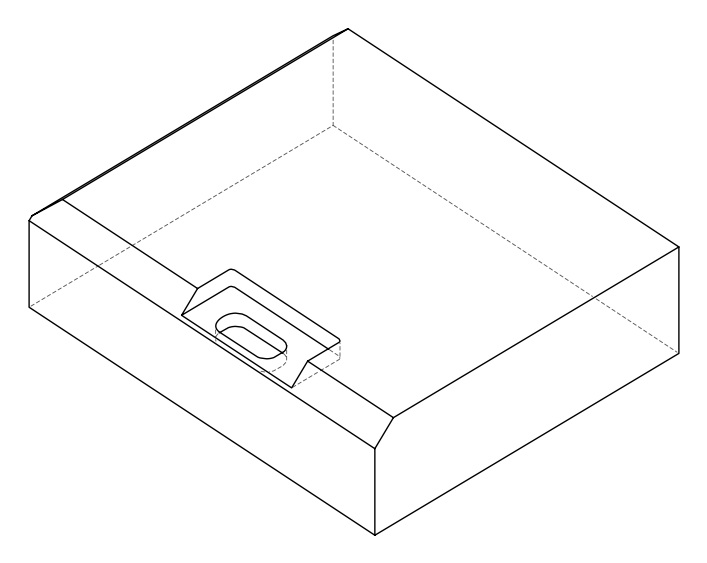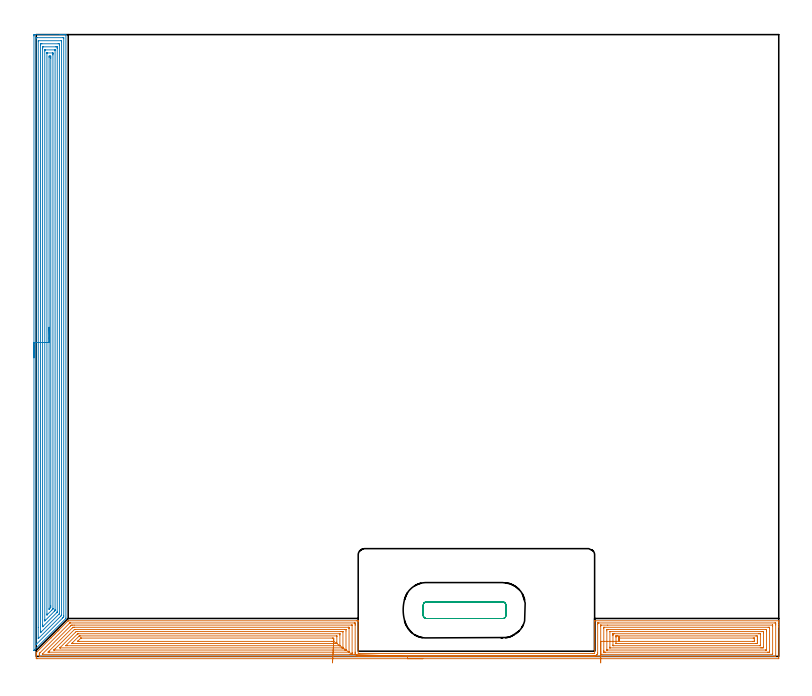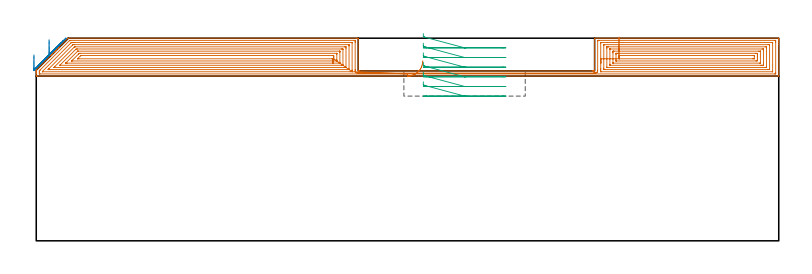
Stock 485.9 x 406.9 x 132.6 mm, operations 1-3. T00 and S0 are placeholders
(PLAN: 4 operations, 2 tool changes, 105.2 min)
(1 AREA_MILL | FG_CHAMFER_SURFACE | UGT0205_001 | 26.66 min | 137637 mm3)
(2 AREA_MILL_1 | FG_CHAMFER_SURFACE_1 | UGT0205_001 | 25.42 min | 85065 mm3)
(3 MILL_RECTANGULAR_POCKET | POCKET_RECTANGULAR_STRAIGHT | UGT0201_109 | Follow Part, ap 6.35, ae 75% | 2.41 min | 102032 mm3)
(4 MILL_SLOT | SLOT_PARTIAL_RECTANGULAR | NXT0201_009 | Follow Part, ap 2, ae 75% | 50.68 min | 140658 mm3)
(TOOL UGT0205_001 | Chamfer Mill 20 x 3 x 45 deg. | D20 FL50 Z2)
(TOOL UGT0201_109 | End Mill 25.4 mm | D25.4 FL25 Z2)
(TOOL NXT0201_009 | ENDMILL 8mm [2P460-0800-NA 1630] | D8 FL26 Z6)
(OP 1 AREA_MILL)
G17 G21 G94 G90
T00 M6
G54
G17 G0 G90 X252.95 Y-1.5 S1061 M3
G43 Z142.6 H0
Z117.8
G94 G1 X252.912 Z116.928 F250.
X252.798 Z116.064
X252.609 Z115.212
X252.347 Z114.38
X252.013 Z113.574
X251.61 Z112.8
X251.142 Z112.064
X250.61 Z111.372
X250.021 Z110.729
X249.378 Z110.14
X248.686 Z109.608
X247.95 Z109.14
X247.176 Z108.737
X246.37 Z108.403
X245.538 Z108.141
X244.687 Z107.952
X243.822 Z107.838
X242.95 Z107.8
X0.63
X0.153 Y-1.494 Z107.802
X0.009 Y-1.491 Z107.805
X0. Y-1.024 Z108.271
Y0.382 Z109.679
Y0.743 Z110.038
Y1.464 Z110.763
Y2.068 Z111.367
Y2.15 Z111.449
X0.01 Y2.408 Z111.704
X0.259 Y2.66 Z111.958
X9.697 Y12.097 Z121.397
X9.823 Y12.225 Z121.522
X9.869 Y12.27 Z121.568
X10.549 Y12.949 Z122.249
X10.707 Y13.108 Z122.405
X10.764 Y13.165 Z122.462
X11.401 Y13.801 Z123.101
X11.59 Y13.991 Z123.288
X12.254 Y14.654 Z123.954
X12.473 Y14.875 Z124.171
X13.105 Y15.505 Z124.805
X13.148 Y15.548 Z124.848
X13.356 Y15.758 Z125.054
X13.957 Y16.357 Z125.657
X14.042 Y16.443 Z125.742
X14.239 Y16.641 Z125.937
X14.34 Y16.741 Z126.04
X14.434 Y16.835 Z126.134
X14.533 Y16.935 Z126.231
X14.638 Y17.039 Z126.338
X14.725 Y17.126 Z126.425
X14.828 Y17.23 Z126.526
X20.864 Y23.265 Z132.562
X20.876 Y23.275 Z132.572
X20.904 Y23.297 Z132.586
X21.195 Y23.3 Z132.6
X209.866
X210.691 Y23.293 Z132.592
X210.693 Y23.268 Z132.567
X210.7 Y22.856 Z132.155
Y1.9 Z111.2
X210.93
X211.256 Y1.905 Z111.195
X211.281 Y1.907 Z111.193
X211.311 Y1.902 Z111.198
X211.319 Z111.197
X211.361 Y1.904 Z111.192
X211.364 Y1.903 Z111.19
X211.367 Y1.9 Z111.191
X211.409 Z111.2
X211.464
X211.483
X211.486 Y1.903 Z111.195
X211.49 Y1.908 Z111.188
X211.551 Y1.901 Z111.194
X211.585
X211.654 Y1.9 Z111.2
X364.332
X364.422 Y1.908 Z111.186
X364.427 Y1.907 Z111.189
X364.45 Y1.9 Z111.2
X364.493
X364.497 Y1.903 Z111.196
X364.501 Y1.906 Z111.192
X364.507 Y1.903 Z111.195
X364.515 Y1.9 Z111.2
X364.549
X364.557 Y1.906 Z111.193
X364.593 Y1.9 Z111.2
X365.312 Y1.901 Z111.199
X365.4 Z111.2
X365.401 Y23.301 Z132.598
X365.404 Y23.302
X365.452 Y23.3 Z132.6
X485.718
X485.891 Y23.297 Z132.588
X485.893 Y23.286 Z132.578
X485.9 Y22.911 Z132.211
Y22.661 Z131.961
Y21.94 Z131.235
Y20.697 Z129.994
Y19.291 Z128.586
Y-1.024 Z108.274
X485.898 Y-1.287 Z108.01
X485.89 Y-1.492 Z107.806
X485.683 Y-1.499 Z107.799
X242.95 Y-1.5 Z107.8
Y-0.086 Z109.214
X2.418 Y-0.085 Z109.215
X2.362
X2.029 Y-0.079 Z109.221
X2.01 Y0.029 Z109.329
X2.003 Y0.269 Z109.569
X2.001 Y0.743 Z110.043
X2. Y1.155 Z110.455
X2.003 Y1.626 Z110.926
X2.007 Y1.832 Z111.132
X2.01 Y1.934 Z111.234
X2.051 Y1.989 Z111.289
X2.418 Y2.368 Z111.668
X2.489 Y2.439 Z111.739
X21.596 Y21.545 Z130.845
X21.762 Y21.709 Z131.009
X21.897 Y21.838 Z131.138
X21.938 Y21.877 Z131.177
X21.986 Y21.88 Z131.18
X22.09 Y21.884 Z131.184
X22.146 Y21.885 Z131.185
X208.133
X208.507 Y21.881 Z131.181
X208.684 Y21.879 Z131.179
X208.69 Y21.776 Z131.076
X208.698 Y21.327 Z130.627
X208.699 Y21.057 Z130.357
X208.7 Y20.442 Z129.742
Y2.777 Z112.077
X208.703 Y2.509 Z111.809
X208.71 Y1.884 Z111.184
X208.748 Y1.626 Z110.926
X208.81 Y1.459 Z110.759
X208.88 Y1.331 Z110.631
X208.972 Y1.201 Z110.501
X209.205 Y0.971 Z110.271
X209.346 Y0.869 Z110.169
X209.566 Y0.743 Z110.043
X209.866 Y0.622 Z109.922
X210.038 Y0.572 Z109.872
X210.344 Y0.516 Z109.816
X210.567 Y0.496 Z109.796
X210.76 Y0.491 Z109.791
X211.019 Y0.487 Z109.787
X211.49 Y0.485 Z109.785
X211.654
X216.329 Y0.486 Z109.786
X364.557 Y0.485 Z109.785
X364.817 Y0.486 Z109.786
X365.288 Y0.49 Z109.79
X365.452 Y0.493 Z109.793
X365.69 Y0.508 Z109.808
X365.932 Y0.544 Z109.844
X366.265 Y0.633 Z109.933
X366.346 Y0.659 Z109.959
X366.406 Y0.684 Z109.984
X366.534 Y0.743 Z110.043
X366.85 Y0.937 Z110.237
X366.956 Y1.023 Z110.323
X367.047 Y1.111 Z110.411
X367.24 Y1.36 Z110.66
X367.325 Y1.542 Z110.842
X367.352 Y1.626 Z110.926
X367.386 Y1.809 Z111.109
X367.391 Y1.989 Z111.289
X367.399 Y2.352 Z111.652
X367.401 Y21.057 Z130.357
X367.405 Y21.778 Z131.078
X367.41 Y21.879 Z131.179
X367.505 Y21.881 Z131.181
X367.715 Y21.884 Z131.184
X368.134 Y21.886 Z131.186
X368.189
X483.482 Y21.885 Z131.185
X483.538
X483.871 Y21.879 Z131.179
X483.89 Y21.771 Z131.071
X483.897 Y21.531 Z130.831
X483.899 Y21.057 Z130.357
X483.9 Y20.644 Z129.944
X483.899 Y0.743 Z110.043
X483.897 Y0.333 Z109.633
X483.89 Y-0.076 Z109.224
X483.482 Y-0.084 Z109.216
X483.426 Y-0.085 Z109.215
X242.95 Y-0.086 Z109.214
X206.761 Y1.335 Z110.635
X206.69 Y1.332 Z110.632
X206.589 Y1.33 Z110.63
X205.395 Y1.328 Z110.628
X4.206 Y1.329 Z110.629
X4.106 Y1.33 Z110.63
X4.027 Y1.333 Z110.633
X4.01 Y1.335 Z110.635
X4.008 Y1.365 Z110.665
X4.009 Y1.422 Z110.722
X4.017 Y1.506 Z110.806
X4.088 Y1.585 Z110.885
X4.126 Y1.626 Z110.926
X22.384 Y19.884 Z129.184
X22.677 Y20.174 Z129.474
X22.833 Y20.323 Z129.623
X22.984 Y20.464 Z129.764
X23.579 Y20.469 Z129.769
X24.772 Y20.472 Z129.772
X206.289 Y20.471 Z129.771
X206.59 Y20.468 Z129.768
X206.675 Y20.465 Z129.765
X206.69 Y20.464 Z129.764
X206.693 Y20.451 Z129.751
X206.697 Y20.417 Z129.717
X206.699 Y20.309 Z129.609
X206.7 Y20.174 Z129.474
X206.701 Y2.509 Z111.809
X206.703 Y2.1 Z111.4
X206.71 Y1.865 Z111.165
X206.761 Y1.335 Z110.635
X204.69 Y2.764 Z112.064
X204.679 Y2.749 Z112.049
X204.664 Y2.748 Z112.048
X204.501 Y2.745 Z112.045
X204.264 Y2.743 Z112.043
X8.677
X8.44 Y2.744 Z112.044
X7.93 Y2.748 Z112.048
X7.783 Y2.75 Z112.05
X7.766 Y2.806 Z112.106
X7.783 Y2.829 Z112.129
X8.064 Y3.115 Z112.415
X8.341 Y3.393 Z112.693
X23.616 Y18.666 Z127.966
X23.878 Y18.925 Z128.225
X24.005 Y19.044 Z128.344
X24.121 Y19.051 Z128.351
X24.772 Y19.056 Z128.356
X25.009 Y19.057 Z128.357
X204.501
X204.595 Y19.056 Z128.356
X204.652 Y19.054 Z128.354
X204.681 Y19.051 Z128.351
X204.69 Y19.047 Z128.347
X204.692 Y18.998 Z128.298
X204.698 Y18.604 Z127.904
X204.7 Y18.407 Z127.707
Y18.211 Z127.511
Y3.196 Z112.496
X204.698 Y2.999 Z112.299
X204.69 Y2.764 Z112.064
X202.691 Y4.174 Z113.474
X202.299 Y4.163 Z113.463
X202.059 Y4.158 Z113.458
X201.938 Y4.157 Z113.457
X11.893 Y4.158 Z113.458
X11.732 Y4.16 Z113.46
X11.606 Y4.164 Z113.464
X11.576 Y4.169 Z113.469
X11.584 Y4.178 Z113.478
X11.676 Y4.276 Z113.576
X11.962 Y4.564 Z113.864
X12.254 Y4.856 Z114.156
X24.848 Y17.45 Z126.75
X24.924 Y17.524 Z126.824
X25.009 Y17.603 Z126.903
X25.043 Y17.634 Z126.934
X25.185 Y17.638 Z126.938
X25.426 Y17.642 Z126.942
X25.546 Y17.643 Z126.943
X201.818
X202.596 Y17.639 Z126.939
X202.643 Y17.636 Z126.936
X202.697 Y17.539 Z126.839
X202.699 Y17.524 Z126.824
X202.7 Y16.653 Z125.953
X202.699 Y4.276 Z113.576
X202.691 Y4.174 Z113.474
X200.686 Y5.578 Z114.878
X200.665 Y5.576 Z114.876
X200.505 Y5.573 Z114.873
X200.03 Y5.571 Z114.871
X199.613
X15.83
X15.715 Y5.572 Z114.872
X15.59 Y5.575 Z114.875
X15.484 Y5.578 Z114.878
X15.445 Y5.586 Z114.886
X15.496 Y5.64 Z114.94
X15.674 Y5.823 Z115.123
X15.83 Y5.983 Z115.283
X25.666 Y15.818 Z125.118
X26.09 Y16.223 Z125.523
X26.561 Y16.226 Z125.526
X26.979 Y16.228 Z125.528
X199.553 Y16.229 Z125.529
X200.03 Y16.228 Z125.528
X200.451 Y16.225 Z125.525
X200.653 Y16.222 Z125.522
X200.69 Y16.213 Z125.513
X200.694 Y16.138 Z125.438
X200.699 Y15.98 Z125.28
X200.7 Y6.042 Z115.342
X200.698 Y5.711 Z115.011
X200.695 Y5.629 Z114.929
X200.69 Y5.589 Z114.889
X200.686 Y5.578 Z114.878
X198.688 Y6.991 Z116.291
X198.683 Y6.989 Z116.289
X198.658 Y6.987 Z116.287
X198.241 Y6.985 Z116.285
X198.181
X20.241
X19.864 Y6.986 Z116.286
X19.407 Y6.99 Z116.29
X19.339 Y6.992 Z116.292
X19.309 Y7.002 Z116.302
X19.317 Y7.014 Z116.314
X19.336 Y7.036 Z116.336
X19.407 Y7.11 Z116.41
X26.869 Y14.57 Z123.87
X27.066 Y14.764 Z124.064
X27.103 Y14.795 Z124.095
X27.121 Y14.808 Z124.108
X27.143 Y14.81 Z124.11
X27.246 Y14.813 Z124.113
X27.455 Y14.815 Z124.115
X27.515
X198.303 Y14.814 Z124.114
X198.644 Y14.809 Z124.109
X198.68 Y14.808 Z124.108
X198.69 Y14.787 Z124.087
X198.696 Y14.742 Z124.042
X198.698 Y14.699 Z123.999
X198.7 Y14.422 Z123.722
Y13.991 Z123.291
X198.699 Y7.205 Z116.505
X198.697 Y7.084 Z116.384
X198.691 Y7.004 Z116.304
X198.688 Y6.991 Z116.291
X196.686 Y8.406 Z117.706
X196.674 Y8.404 Z117.704
X196.601 Y8.401 Z117.701
X196.453 Y8.4 Z117.7
X23.878
X23.279 Y8.401 Z117.701
X23.233 Y8.402 Z117.702
X23.201 Y8.406 Z117.706
X23.17 Y8.412 Z117.712
X23.192 Y8.44 Z117.74
X23.214 Y8.464 Z117.764
X23.439 Y8.692 Z117.992
X23.657 Y8.91 Z118.21
X27.656 Y12.909 Z122.209
X27.857 Y13.108 Z122.408
X28.105 Y13.349 Z122.649
X28.141 Y13.383 Z122.683
X28.202 Y13.393 Z122.693
X28.349 Y13.395 Z122.695
X28.948 Y13.4 Z122.7
X196.552
X196.631 Y13.399 Z122.699
X196.682 Y13.396 Z122.696
X196.689 Y13.394 Z122.694
X196.693 Y13.384 Z122.684
X196.696 Y13.352 Z122.652
X196.699 Y13.108 Z122.408
X196.7 Y12.864 Z122.164
Y9.331 Z118.631
X196.699 Y8.692 Z117.992
X196.697 Y8.451 Z117.751
X196.69 Y8.415 Z117.715
X196.686 Y8.406 Z117.706
X194.665 Y9.821 Z119.121
X194.419 Y9.818 Z119.118
X193.771 Y9.814 Z119.114
X193.529
X27.886
X27.455 Y9.815 Z119.115
X27.21 Y9.817 Z119.117
X27.059 Y9.821 Z119.121
X27.032 Y9.826 Z119.126
X27.052 Y9.849 Z119.149
X27.082 Y9.884 Z119.184
X27.111 Y9.914 Z119.214
X27.261 Y10.065 Z119.365
X28.888 Y11.692 Z120.992
X29.006 Y11.81 Z121.11
X29.102 Y11.904 Z121.204
X29.169 Y11.965 Z121.265
X29.187 Y11.979 Z121.279
X29.203 Y11.982 Z121.282
X29.243 Y11.984 Z121.284
X29.485 Y11.986 Z121.286
X193.771
X194.014 Y11.985 Z121.285
X194.665 Y11.979 Z121.279
X194.699 Y11.375 Z120.675
X194.7 Y11.342 Z120.642
X194.699 Y10.425 Z119.725
X194.665 Y9.821 Z119.121
X194.629 Y9.178 Z118.532
X194.59 Y8.487 Z118.001
X194.549 Y7.752 Z117.533
X194.505 Y6.979 Z117.131
X194.46 Y6.174 Z116.798
X194.413 Y5.343 Z116.536
X194.365 Y4.492 Z116.348
X194.317 Y3.629 Z116.235
X194.268 Y2.759 Z116.197
X194.219 Y1.888 Z116.236
X194.171 Y1.025 Z116.351
X194.123 Y0.175 Z116.54
X194.076 Y-0.656 Z116.803
X194.031 Y-1.46 Z117.138
X193.988 Y-2.233 Z117.541
X193.946 Y-2.967 Z118.01
X193.908 Y-3.657 Z118.542
X193.871 Y-4.299 Z119.132
G0 Z142.6
X369.4 Y-4.323
Z119.119
G1 Y-3.68 Z118.53
Y-2.988 Z117.999
Y-2.252 Z117.53
Y-1.478 Z117.127
Y-0.672 Z116.793
Y0.16 Z116.531
Y1.012 Z116.342
Y1.877 Z116.228
Y2.748 Z116.19
Y3.62 Z116.228
Y4.485 Z116.342
Y5.336 Z116.531
Y6.168 Z116.793
Y6.974 Z117.127
Y7.748 Z117.53
Y8.484 Z117.999
Y9.176 Z118.53
Y9.819 Z119.119
Y19.806 Z129.106
X369.403 Y20.174 Z129.474
X369.408 Y20.431 Z129.731
X369.41 Y20.459 Z129.759
X369.442 Y20.465 Z129.765
X369.521 Y20.468 Z129.768
X369.622 Y20.47 Z129.77
X373.98 Y20.472 Z129.772
X481.694 Y20.471 Z129.771
X481.794 Y20.47 Z129.77
X481.873 Y20.467 Z129.767
X481.89 Y20.465 Z129.765
X481.894 Y20.435 Z129.735
X481.897 Y20.378 Z129.678
X481.899 Y20.174 Z129.474
X481.9 Y19.97 Z129.27
Y1.626 Z110.926
X481.899 Y1.424 Z110.724
X481.893 Y1.355 Z110.655
X481.89 Y1.335 Z110.635
X481.88 Y1.334 Z110.634
X481.844 Y1.331 Z110.631
X481.694 Y1.329 Z110.629
X369.922
X369.328 Y1.33 Z110.63
X369.326 Y1.331 Z110.631
X369.323 Y1.335 Z110.635
X369.369 Y1.626 Z110.926
X369.392 Y2.15 Z111.45
X369.397 Y2.509 Z111.809
X369.4 Y3.026 Z112.326
Y3.393 Z112.693
Y9.819 Z119.119
X371.4
X371.401 Y18.407 Z127.707
X371.402 Y18.713 Z128.013
X371.41 Y19.021 Z128.321
X371.412 Y19.051 Z128.351
X371.424 Y19.053 Z128.353
X371.464 Y19.055 Z128.355
X371.546 Y19.057 Z128.357
X371.711
X479.011
X479.249 Y19.056 Z128.356
X479.766 Y19.052 Z128.352
X479.883 Y19.05 Z128.35
X479.89 Y18.847 Z128.147
X479.9 Y18.413 Z127.713
Y3.398 Z112.698
X479.89 Y2.954 Z112.254
X479.879 Y2.75 Z112.05
X479.665 Y2.747 Z112.047
X479.011 Y2.743 Z112.043
X478.775
X372.369
X371.711 Y2.745 Z112.045
X371.47 Y2.747 Z112.047
X371.42 Y2.749 Z112.049
X371.41 Y2.765 Z112.065
X371.404 Y2.812 Z112.112
X371.401 Y3.393 Z112.693
X371.4 Y3.699 Z112.999
Y9.819 Z119.119
X373.4
Y16.739 Z126.039
X373.405 Y17.524 Z126.824
X373.407 Y17.615 Z126.915
X373.417 Y17.637 Z126.937
X373.44 Y17.638 Z126.938
X373.499 Y17.64 Z126.94
X374.273 Y17.643 Z126.943
X374.393
X477.343
X477.584 Y17.642 Z126.942
X477.744 Y17.64 Z126.94
X477.871 Y17.636 Z126.936
X477.891 Y17.629 Z126.929
X477.893 Y17.619 Z126.919
X477.896 Y17.524 Z126.824
X477.9 Y16.856 Z126.156
Y16.641 Z125.941
X477.899 Y4.276 Z113.576
X477.897 Y4.192 Z113.492
X477.894 Y4.172 Z113.472
X477.892 Y4.167 Z113.467
X477.864 Y4.164 Z113.464
X477.705 Y4.16 Z113.46
X477.464 Y4.157 Z113.457
X477.343
X373.499
X373.459 Y4.158 Z113.458
X373.428 Y4.161 Z113.461
X373.414 Y4.163 Z113.463
X373.41 Y4.179 Z113.479
X373.404 Y4.276 Z113.576
X373.401 Y4.373 Z113.673
X373.4 Y9.819 Z119.119
X375.4
X375.401 Y16.144 Z125.444
X375.402 Y16.192 Z125.492
X375.406 Y16.215 Z125.515
X375.409 Y16.221 Z125.521
X375.42 Y16.223 Z125.523
X375.546 Y16.227 Z125.527
X375.705 Y16.229 Z125.529
X474.958
X475.435 Y16.227 Z125.527
X475.857 Y16.224 Z125.524
X475.89 Y16.221 Z125.521
X475.896 Y16.186 Z125.486
X475.899 Y15.758 Z125.058
X475.9 Y15.298 Z124.598
X475.899 Y6.466 Z115.766
X475.897 Y6.042 Z115.342
X475.893 Y5.589 Z114.889
X475.435 Y5.578 Z114.878
X475.015 Y5.574 Z114.874
X474.54 Y5.572 Z114.872
X474.123 Y5.571 Z114.871
X375.493 Y5.572 Z114.872
X375.439 Y5.573 Z114.873
X375.416 Y5.576 Z114.876
X375.41 Y5.578 Z114.878
X375.407 Y5.59 Z114.89
X375.403 Y5.658 Z114.958
X375.4 Y5.931 Z115.231
Y6.042 Z115.342
Y9.819 Z119.119
X377.4
Y13.671 Z122.971
Y13.991 Z123.291
X377.402 Y14.552 Z123.852
X377.407 Y14.742 Z124.042
X377.41 Y14.804 Z124.104
X377.45 Y14.808 Z124.108
X377.553 Y14.81 Z124.11
X377.97 Y14.814 Z124.114
X378.031 Y14.815 Z124.115
X472.752
X473.646 Y14.814 Z124.114
X473.709 Y14.813 Z124.113
X473.843 Y14.808 Z124.108
X473.891 Y14.798 Z124.098
X473.895 Y14.771 Z124.071
X473.897 Y14.74 Z124.04
X473.9 Y14.624 Z123.924
X473.899 Y7.307 Z116.607
X473.896 Y7.14 Z116.44
X473.89 Y7.008 Z116.308
X473.885 Y6.991 Z116.291
X473.879 Y6.989 Z116.289
X473.855 Y6.987 Z116.287
X473.646 Y6.985 Z116.285
X473.586
X377.909
X377.548 Y6.988 Z116.288
X377.459 Y6.99 Z116.29
X377.42 Y6.992 Z116.292
X377.41 Y7.015 Z116.315
X377.407 Y7.1 Z116.4
X377.401 Y7.488 Z116.788
X377.4 Y9.819 Z119.119
X379.4
Y12.579 Z121.879
X379.401 Y13.108 Z122.408
X379.403 Y13.285 Z122.585
X379.408 Y13.373 Z122.673
X379.41 Y13.39 Z122.69
X379.423 Y13.394 Z122.694
X379.466 Y13.397 Z122.697
X379.758 Y13.399 Z122.699
X380.357 Y13.4 Z122.7
X380.652
X470.964
X471.566 Y13.397 Z122.697
X471.858 Y13.393 Z122.693
X471.894 Y13.108 Z122.408
X471.898 Y13.069 Z122.369
X471.9 Y12.225 Z121.525
Y11.3 Z120.6
Y10.458 Z119.758
Y9.575 Z118.875
X471.898 Y8.692 Z117.992
X471.896 Y8.654 Z117.954
X471.858 Y8.407 Z117.707
X471.258 Y8.401 Z117.701
X470.964 Y8.4 Z117.7
X379.758
X379.462 Y8.402 Z117.702
X379.424 Y8.404 Z117.704
X379.411 Y8.406 Z117.706
X379.408 Y8.418 Z117.718
X379.403 Y8.48 Z117.78
X379.401 Y8.574 Z117.874
X379.4 Y8.692 Z117.992
Y9.819 Z119.119
X381.409 Y9.868 Z119.168
X381.405 Y10.024 Z119.324
X381.401 Y10.314 Z119.614
X381.4 Y11.486 Z120.786
X381.403 Y11.631 Z120.931
X381.41 Y11.92 Z121.22
X381.414 Y11.981 Z121.281
X381.426 Y11.982 Z121.282
X381.465 Y11.984 Z121.284
X381.547 Y11.986 Z121.286
X381.788
X469.175
X469.418 Y11.985 Z121.285
X469.863 Y11.981 Z121.281
X469.883 Y11.98 Z121.28
X469.89 Y11.962 Z121.262
X469.894 Y11.898 Z121.198
X469.898 Y11.769 Z121.069
X469.9 Y11.509 Z120.809
X469.899 Y10.101 Z119.401
X469.895 Y9.922 Z119.222
X469.89 Y9.833 Z119.133
X469.887 Y9.82 Z119.12
X469.871 Y9.818 Z119.118
X469.826 Y9.816 Z119.116
X469.175 Y9.814 Z119.114
X468.934
X381.547
X381.454 Y9.815 Z119.115
X381.427 Y9.817 Z119.117
X381.418 Y9.819 Z119.119
X381.41 Y9.833 Z119.133
X381.409 Y9.868 Z119.168
X381.395 Y10.457 Z119.811
X381.382 Y10.988 Z120.503
X381.371 Y11.457 Z121.238
X381.361 Y11.859 Z122.012
X381.353 Y12.193 Z122.818
X381.347 Y12.456 Z123.65
X381.342 Y12.645 Z124.502
X381.34 Y12.758 Z125.367
X381.339 Y12.797 Z126.238
X381.34 Y12.759 Z127.11
X381.342 Y12.645 Z127.975
X381.347 Y12.456 Z128.826
X381.353 Y12.194 Z129.658
X381.361 Y11.861 Z130.464
X381.371 Y11.458 Z131.238
X381.382 Y10.99 Z131.974
X381.395 Y10.459 Z132.666
X381.409 Y9.87 Z133.31
G0 Z142.6
M5
M2
(OP 2 AREA_MILL_1)
G17 G21 G94 G90
T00 M6
G54
G17 G0 G90 X-1.5 Y195.4 S1061 M3
G43 Z142.6 H0
Z121.7
G94 G1 Y195.438 Z120.828 F250.
Y195.552 Z119.964
Y195.741 Z119.112
Y196.003 Z118.28
Y196.337 Z117.474
Y196.74 Z116.7
Y197.208 Z115.964
Y197.739 Z115.272
Y198.329 Z114.629
Y198.972 Z114.04
Y199.664 Z113.508
Y200.4 Z113.04
Y201.174 Z112.637
Y201.98 Z112.303
Y202.812 Z112.041
Y203.663 Z111.852
Y204.528 Z111.738
Y205.4 Z111.7
Y406.017
X-1.498 Y406.289 Z111.702
X-1.492 Y406.893 Z111.706
X-1.486 Y406.896 Z111.711
X-0.879 Y406.9 Z112.318
X15.487 Z128.682
X16.098 Z129.293
X16.663 Z129.86
X16.992 Z130.188
X17.556 Z130.753
X17.886 Z131.081
X18.544 Z131.743
X18.943 Z132.142
X19.339 Y406.893 Z132.53
X19.398 Y406.89 Z132.588
X19.4 Y406.735 Z132.6
Y25.046
X19.398 Y24.805 Z132.587
X19.243 Y24.642 Z132.442
X-1.186 Y4.213 Z112.012
X-1.326 Y4.072 Z111.87
X-1.486 Y3.916 Z111.711
X-1.495 Y3.915 Z111.703
X-1.499 Y3.916 Z111.699
X-1.5 Y205.4 Z111.7
X-0.086 Z113.114
X-0.085 Y404.603 Z113.115
X-0.083 Y404.703 Z113.117
X-0.078 Y404.89 Z113.122
X0.014 Y404.892 Z113.214
X0.512 Y404.899 Z113.712
X17.489 Y404.9 Z130.689
X17.886 Y404.896 Z131.086
X17.942 Y404.894 Z131.142
X17.971 Y404.891 Z131.171
X17.979 Y404.803 Z131.179
X17.984 Y404.604 Z131.184
X17.985 Y404.503 Z131.185
Y26.732
X17.981 Y25.939 Z131.181
X17.98 Y25.845 Z131.18
X17.886 Y25.745 Z131.086
X17.539 Y25.392 Z130.739
X17.196 Y25.046 Z130.396
X17.094 Y24.944 Z130.294
X0.232 Y8.082 Z113.432
X0.121 Y7.975 Z113.321
X0.014 Y7.875 Z113.214
X-0.079 Y7.799 Z113.121
X-0.083 Y7.982 Z113.117
X-0.085 Y8.082 Z113.115
X-0.086 Y205.4 Z113.114
X1.328 Z114.528
X1.329 Y402.297 Z114.529
X1.33 Y402.718 Z114.53
X1.333 Y402.835 Z114.533
X1.335 Y402.885 Z114.535
X1.437 Y402.891 Z114.637
X1.62 Y402.899 Z114.82
X16.281 Y402.9 Z129.481
X16.402 Y402.898 Z129.602
X16.499 Y402.895 Z129.699
X16.56 Y402.89 Z129.76
X16.565 Y402.873 Z129.765
X16.567 Y402.718 Z129.767
X16.571 Y402.246 Z129.771
Y27.252
X16.57 Y27.042 Z129.77
X16.567 Y26.937 Z129.767
X16.565 Y26.889 Z129.765
X16.523 Y26.832 Z129.723
X16.314 Y26.616 Z129.514
X16.098 Y26.398 Z129.298
X15.869 Y26.168 Z129.069
X1.578 Y11.877 Z114.778
X1.353 Y11.654 Z114.553
X1.345 Y11.653 Z114.545
X1.335 Y11.654 Z114.535
X1.334 Y11.681 Z114.534
X1.329 Y12.125 Z114.529
X1.328 Y19.031 Z114.528
Y205.4
X2.743 Z115.943
Y400.039
X2.75 Y400.877 Z115.95
X3.589 Y400.899 Z116.789
X3.621 Y400.9 Z116.821
X14.344 Y400.899 Z127.544
X15.15 Y400.876 Z128.35
X15.157 Y400.087 Z128.357
Y400.039
Y28.195
X15.155 Y27.984 Z128.355
X15.152 Y27.932 Z128.352
X15.15 Y27.91 Z128.35
X15.139 Y27.896 Z128.339
X15.089 Y27.841 Z128.289
X14.976 Y27.725 Z128.176
X3.286 Y16.035 Z116.486
X3.031 Y15.782 Z116.231
X2.775 Y15.533 Z115.975
X2.753 Y15.513 Z115.953
X2.75 Y15.567 Z115.95
X2.746 Y15.734 Z115.946
X2.743 Y16.07 Z115.943
Y16.118
Y205.4
X4.157 Z117.357
Y397.686
X4.159 Y398.254 Z117.359
X4.161 Y398.575 Z117.361
X4.166 Y398.89 Z117.366
X4.482 Y398.896 Z117.682
X4.73 Y398.899 Z117.93
X12.771 Y398.9 Z125.971
X13.418 Y398.899 Z126.618
X13.668 Y398.896 Z126.868
X13.723 Y398.89 Z126.923
X13.736 Y398.874 Z126.936
X13.738 Y398.826 Z126.938
X13.742 Y398.254 Z126.942
X13.743 Y397.929 Z126.943
X13.742 Y29.186 Z126.942
X13.74 Y29.043 Z126.94
X13.737 Y28.974 Z126.937
X13.734 Y28.944 Z126.934
X13.713 Y28.921 Z126.913
X13.42 Y28.618 Z126.62
X4.487 Y19.685 Z117.687
X4.164 Y19.383 Z117.364
X4.16 Y19.689 Z117.36
X4.158 Y20.013 Z117.358
X4.157 Y20.582 Z117.357
Y20.907
Y205.4
X5.571 Z118.771
X5.572 Y396.272 Z118.772
X5.573 Y396.468 Z118.773
X5.578 Y396.816 Z118.778
X5.584 Y396.89 Z118.784
X5.693 Y396.895 Z118.893
X5.838 Y396.899 Z119.038
X12.092 Z125.292
X12.274 Y396.895 Z125.474
X12.313 Y396.89 Z125.513
X12.322 Y396.887 Z125.522
X12.325 Y396.873 Z125.525
X12.327 Y396.832 Z125.527
X12.329 Y396.663 Z125.529
Y396.468
X12.328 Y30.599 Z125.528
X12.327 Y30.403 Z125.527
X12.322 Y30.055 Z125.522
X12.316 Y29.976 Z125.516
X12.271 Y29.926 Z125.471
X12.191 Y29.843 Z125.391
X11.863 Y29.51 Z125.063
X11.747 Y29.394 Z124.947
X5.941 Y23.589 Z119.141
X5.609 Y23.26 Z118.809
X5.6 Y23.259 Z118.8
X5.578 Y23.26 Z118.778
X5.577 Y23.348 Z118.777
X5.572 Y23.957 Z118.772
X5.571 Y205.4 Z118.771
X6.985 Z120.185
X6.986 Y394.682 Z120.186
X6.987 Y394.858 Z120.187
X6.989 Y394.883 Z120.189
X6.992 Y394.89 Z120.192
X7. Y394.894 Z120.2
X7.054 Y394.898 Z120.254
X7.163 Y394.899 Z120.363
X10.737 Z123.937
X10.81 Y394.898 Z124.01
X10.868 Y394.894 Z124.068
X10.901 Y394.891 Z124.101
X10.908 Y394.858 Z124.108
X10.911 Y394.682 Z124.111
X10.914 Y394.506 Z124.114
X10.915 Y393.789 Z124.115
Y393.612
X10.914 Y31.296 Z124.114
X10.913 Y31.12 Z124.113
X10.911 Y31.06 Z124.111
X10.908 Y31.017 Z124.108
X10.887 Y30.995 Z124.087
X10.737 Y30.837 Z123.937
X10.521 Y30.619 Z123.721
X10.306 Y30.403 Z123.506
X7.163 Y27.261 Z120.363
X7.084 Y27.186 Z120.284
X7.02 Y27.129 Z120.22
X6.992 Y27.107 Z120.192
X6.986 Y27.725 Z120.186
X6.985 Y205.4 Z120.185
X8.399 Z121.599
X8.4 Y392.004 Z121.6
X8.403 Y392.551 Z121.603
X8.407 Y392.897 Z121.607
X8.947 Y392.9 Z122.147
X9.493 Y392.897 Z122.693
X9.498 Y392.348 Z122.698
X9.5 Y392.004 Z122.7
Y391.454
Y33.082
X9.499 Y32.533 Z122.699
X9.496 Y32.189 Z122.696
X9.493 Y32.056 Z122.693
X9.409 Y31.964 Z122.609
X9.294 Y31.845 Z122.494
X8.95 Y31.497 Z122.15
X8.75 Y31.296 Z121.95
X8.411 Y30.959 Z121.611
X8.402 Y30.951 Z121.602
X8.401 Z121.601
X8.4 Y30.953 Z121.6
X8.399 Y205.4 Z121.599
Y206.271 Z121.638
Y207.136 Z121.751
Y207.988 Z121.94
Y208.82 Z122.203
Y209.626 Z122.536
Y210.4 Z122.939
Y211.136 Z123.408
Y211.828 Z123.939
Y212.471 Z124.528
Y213.06 Z125.172
Y213.591 Z125.864
Y214.06 Z126.599
Y214.463 Z127.373
Y214.797 Z128.179
Y215.059 Z129.011
Y215.248 Z129.863
Y215.362 Z130.728
Y215.4 Z131.599
G0 Z142.6
M5
M2
(OP 3 MILL_RECTANGULAR_POCKET)
G17 G21 G94 G90
T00 M6
G54
G17 G0 G90 X253.3 Y33.383 S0 M3
G43 Z142.6 H0
Z135.6
G94 G1 Y26.7 Z133.809 F250.
Y26.562 Z133.772
X253.367 Y26.181 Z133.668
X253.51 Y25.821 Z133.565
X253.723 Y25.497 Z133.461
X253.997 Y25.223 Z133.357
X254.321 Y25.01 Z133.253
X254.681 Y24.867 Z133.15
X255.062 Y24.8 Z133.046
X255.2 Z133.009
X280.3 Z126.283
X305.4 F500.
G3 X307.3 Y26.7 R1.9
G1 Y33.7
G3 X305.4 Y35.6 R1.9
G1 X255.2
G3 X253.3 Y33.7 R1.9
G1 Y26.7
G3 X255.2 Y24.8 R1.9
G1 X280.3
X281.3
G0 X253.3 Y33.383 Z129.283
G1 Y26.7 Z127.493 F250.
Y26.562 Z127.456
X253.367 Y26.181 Z127.352
X253.51 Y25.821 Z127.248
X253.723 Y25.497 Z127.144
X253.997 Y25.223 Z127.04
X254.321 Y25.01 Z126.937
X254.681 Y24.867 Z126.833
X255.062 Y24.8 Z126.729
X255.2 Z126.692
X280.3 Z119.967
X305.4 F500.
G3 X307.3 Y26.7 R1.9
G1 Y33.7
G3 X305.4 Y35.6 R1.9
G1 X255.2
G3 X253.3 Y33.7 R1.9
G1 Y26.7
G3 X255.2 Y24.8 R1.9
G1 X280.3
X281.3
G0 X253.3 Y33.383 Z122.967
G1 Y26.562 Z121.139 F250.
X253.367 Y26.181 Z121.035
X253.51 Y25.821 Z120.931
X253.723 Y25.497 Z120.828
X253.997 Y25.223 Z120.724
X254.321 Y25.01 Z120.62
X254.681 Y24.867 Z120.516
X255.062 Y24.8 Z120.412
X280.3 Z113.65
X305.4 F500.
G3 X307.3 Y26.7 R1.9
G1 Y33.7
G3 X305.4 Y35.6 R1.9
G1 X255.2
G3 X253.3 Y33.7 R1.9
G1 Y26.7
G3 X255.2 Y24.8 R1.9
G1 X280.3
X281.3
G0 X253.3 Y33.383 Z116.65
G1 Y26.562 Z114.822 F250.
X253.367 Y26.181 Z114.719
X253.51 Y25.821 Z114.615
X253.723 Y25.497 Z114.511
X253.997 Y25.223 Z114.407
X254.321 Y25.01 Z114.303
X254.681 Y24.867 Z114.2
X255.062 Y24.8 Z114.096
X280.3 Z107.333
X305.4 F500.
G3 X307.3 Y26.7 R1.9
G1 Y33.7
G3 X305.4 Y35.6 R1.9
G1 X255.2
G3 X253.3 Y33.7 R1.9
G1 Y26.7
G3 X255.2 Y24.8 R1.9
G1 X280.3
X281.3
G0 X253.3 Y33.383 Z110.333
G1 Y26.562 Z108.506 F250.
X253.367 Y26.181 Z108.402
X253.51 Y25.821 Z108.298
X253.723 Y25.497 Z108.194
X253.997 Y25.223 Z108.091
X254.321 Y25.01 Z107.987
X254.681 Y24.867 Z107.883
X255.062 Y24.8 Z107.779
X280.3 Z101.017
X305.4 F500.
G3 X307.3 Y26.7 R1.9
G1 Y33.7
G3 X305.4 Y35.6 R1.9
G1 X255.2
G3 X253.3 Y33.7 R1.9
G1 Y26.7
G3 X255.2 Y24.8 R1.9
G1 X280.3
X281.3
G0 X253.3 Y33.383 Z104.017
G1 Y26.562 Z102.189 F250.
X253.367 Y26.181 Z102.085
X253.51 Y25.821 Z101.981
X253.723 Y25.497 Z101.878
X253.997 Y25.223 Z101.774
X254.321 Y25.01 Z101.67
X254.681 Y24.867 Z101.566
X255.062 Y24.8 Z101.462
X280.3 Z94.7
X305.4 F500.
G3 X307.3 Y26.7 R1.9
G1 Y33.7
G3 X305.4 Y35.6 R1.9
G1 X255.2
G3 X253.3 Y33.7 R1.9
G1 Y26.7
G3 X255.2 Y24.8 R1.9
G1 X280.3
X281.3
G0 Z142.6
M5
M2
